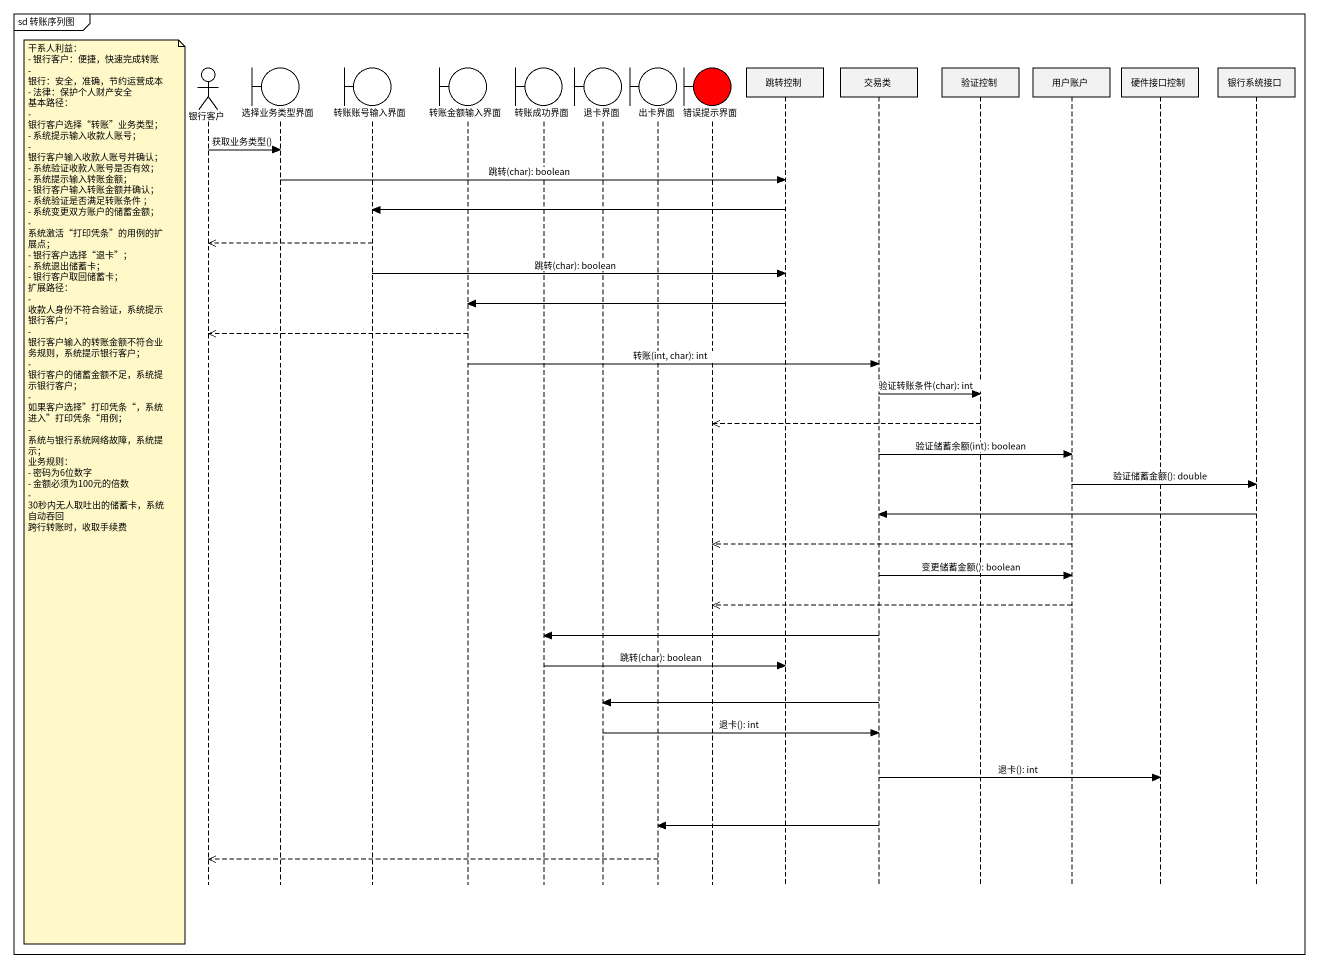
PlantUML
@startuml
mainframe sd 转账序列图
hide footbox
actor 银行客户
boundary 选择业务类型界面
boundary 转账账号输入界面
boundary 转账金额输入界面
boundary 转账成功界面
boundary 退卡界面
boundary 出卡界面
boundary 错误提示界面 #FF0000
participant 跳转控制
participant 交易类
participant 验证控制
participant 用户账户
participant 硬件接口控制
participant 银行系统接口

银行客户 -> 选择业务类型界面 : 获取业务类型()
选择业务类型界面 -> 跳转控制 : 跳转(char): boolean
跳转控制 -> 转账账号输入界面
转账账号输入界面 -->> 银行客户
转账账号输入界面 -> 跳转控制 : 跳转(char): boolean
跳转控制 -> 转账金额输入界面
转账金额输入界面 -->> 银行客户
转账金额输入界面 -> 交易类 : 转账(int, char): int
交易类 -> 验证控制 : 验证转账条件(char): int
验证控制 -->> 错误提示界面
交易类 -> 用户账户 : 验证储蓄余额(int): boolean
用户账户 -> 银行系统接口 : 验证储蓄金额(): double
note left of 银行客户
  干系人利益：
  - 银行客户：便捷，快速完成转账
  - 银行：安全，准确，节约运营成本
  - 法律：保护个人财产安全
  基本路径：
  - 银行客户选择“转账”业务类型；
  - 系统提示输入收款人账号；
  - 银行客户输入收款人账号并确认；
  - 系统验证收款人账号是否有效；
  - 系统提示输入转账金额；
  - 银行客户输入转账金额并确认；
  - 系统验证是否满足转账条件 ；
  - 系统变更双方账户的储蓄金额；
  - 系统激活“打印凭条”的用例的扩展点；
  - 银行客户选择“退卡”；
  - 系统退出储蓄卡；
  - 银行客户取回储蓄卡；
  扩展路径：
  - 收款人身份不符合验证，系统提示银行客户；
  - 银行客户输入的转账金额不符合业务规则，系统提示银行客户；
  - 银行客户的储蓄金额不足，系统提示银行客户；
  - 如果客户选择”打印凭条“，系统进入”打印凭条“用例；
  - 系统与银行系统网络故障，系统提示；
  业务规则：
  - 密码为6位数字
  - 金额必须为100元的倍数
  - 30秒内无人取吐出的储蓄卡，系统自动吞回
  跨行转账时，收取手续费
end note
银行系统接口 -> 交易类
用户账户 -->> 错误提示界面
交易类 -> 用户账户 : 变更储蓄金额(): boolean
用户账户 -->> 错误提示界面
交易类 -> 转账成功界面
转账成功界面 -> 跳转控制 : 跳转(char): boolean
交易类 -> 退卡界面
退卡界面 -> 交易类 : 退卡(): int
交易类 -> 硬件接口控制 : 退卡(): int
交易类 -> 出卡界面
出卡界面 -->> 银行客户
@enduml
